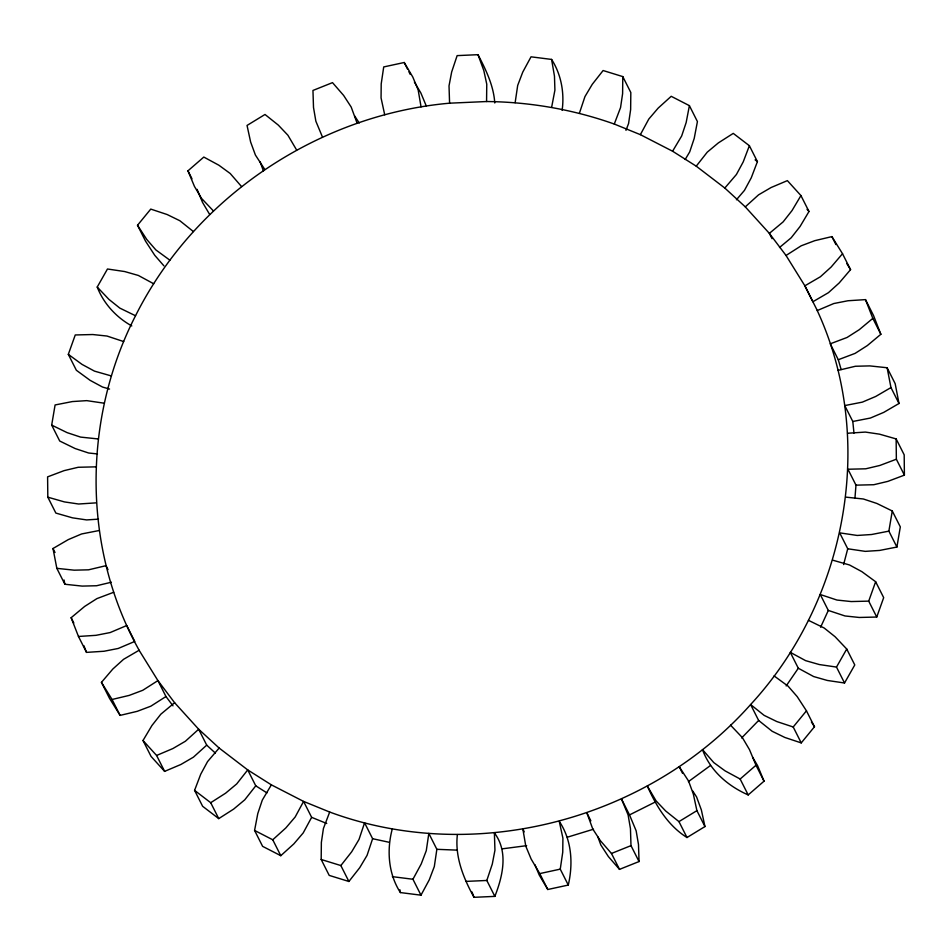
<?xml version="1.0" encoding="UTF-8"?>
<svg xmlns="http://www.w3.org/2000/svg" width="952" height="952" viewBox="0 0 952 952"><rect width="100%" height="100%" fill="white"/><g stroke="black" fill="none" stroke-linecap="round" stroke-linejoin="round"><path stroke-width="1.43" d="M348.896 881.469L340.852 865.558L351.693 851.79L359.011 839.474L364.58 822.802L372.613 838.712L367.055 855.384L359.725 867.7L348.896 881.469L329.213 875.4L321.181 859.489L321.36 842.437L323.418 828.502L329.69 812.044C474.905 865.808 648.145 819.803 750.604 704.551C846.518 600.724 877.054 439.955 817.244 310.554L833.785 303.533L847.982 300.749L865.487 299.618L873.531 315.528L880.862 334.283L867.332 345.576L855.098 353.382L838.296 359.725L830.251 343.815L847.066 337.472L859.299 329.666L872.829 318.373L865.487 299.618M457.388 834.559C454.723 856.836 463.505 878.184 474.001 897.319L494.861 896.379C502.704 876.28 508.594 851.671 494.385 832.905L494.945 850.219L492.291 864.083L486.817 880.469L494.861 896.379M449.582 103.185L486.567 101.531L486.758 84.181L483.818 70.567L477.999 54.681L457.138 55.621L451.664 71.995L449.023 85.87L449.582 103.185C317.825 114.906 194.898 197.302 135.529 315.755C82.467 419.273 82.193 548.614 139.313 650.561M494.766 102.983C493.683 85.775 485.901 69.746 477.999 54.681M579.387 113.288L584.944 96.616L592.275 84.3L603.104 70.531L622.787 76.6L622.608 93.653L620.549 107.588L614.278 124.046C573.294 109.504 530.038 101.959 486.567 101.531M854.932 498.36L855.979 485.151L847.934 469.241L865.749 468.8L879.85 465.457L896.356 459.221L896.141 438.92L879.505 434.16L865.368 432.077L847.554 433.243M515.139 102.685L517.686 85.43L522.743 72.138L531.026 56.822L551.601 59.429C561.192 74.375 564.548 92.891 562.132 110.349M420.974 895.178L412.942 879.255L421.224 863.952L426.282 850.66L428.828 833.405L436.861 849.315L434.314 866.57L429.257 879.862L420.974 895.178L400.399 892.571C388.261 873.841 386.572 849.993 392.331 828.775M568.284 885.062L560.252 869.14L562.751 852.183L562.906 838.165L559.252 821.314C571.807 840.104 573.259 863.535 568.284 885.062L547.781 889.501L539.189 874.947L534.917 864.69M97.449 453.937L88.631 453.009L75.148 448.547L59.726 441.026L51.682 425.104L55.097 404.957L72.364 401.565L86.751 400.637L104.268 403.22M888.87 531.133L871.592 534.512L857.205 535.452L839.688 532.858L847.732 548.78L865.249 551.363L879.636 550.434L896.903 547.043L888.87 531.133L892.274 510.974L876.851 503.453L863.369 498.991L845.733 497.123M896.903 547.043L900.318 526.896L892.274 510.974M254.577 830.43L272.748 839.783L285.814 827.966L295.168 817.006L303.593 801.417L311.637 817.34L303.212 832.917L293.847 843.877L280.792 855.693L262.609 846.352L254.577 830.43L257.79 813.567L262.3 800.096L271.368 784.853L303.593 801.417L329.69 812.044M551.636 107.302L554.909 90.142L554.469 76.148L551.601 59.429M640.363 134.66L648.788 119.083L658.153 108.123L671.208 96.307L689.391 105.648L686.166 122.522L681.668 135.981L672.588 151.225L640.363 134.66L614.278 124.046M843.603 564.56L847.732 548.78M109.563 389.059L102.507 387.036L90.119 380.336L76.362 370.268L68.318 354.358L75.256 334.961L92.76 334.533L107.005 336.044L123.689 341.566M868.712 601.128L851.195 601.557L836.951 600.046L820.279 594.524L828.311 610.434L844.995 615.956L859.239 617.467L876.744 617.039L868.712 601.128L875.638 581.731L861.881 571.664L849.493 564.964L832.56 560.133M876.744 617.039L883.682 597.642L875.638 581.731M194.577 790.362L210.701 802.703L225.588 793.206L236.703 783.924L247.722 769.918L255.767 785.828L244.747 799.835L233.621 809.117L218.746 818.613L202.621 806.284L194.577 790.362L200.741 774.19L207.548 761.612L219.138 748.046L247.722 769.918L271.368 784.853M625.976 130.353L628.582 123.498L630.64 109.563L630.819 92.511L622.787 76.6M696.233 166.172L707.253 152.165L718.379 142.883L733.254 133.387L749.379 145.715L743.226 161.888L736.42 174.478L724.817 188.044L696.233 166.172L672.588 151.225M749.379 145.715L757.423 161.638L751.259 177.81L744.452 190.388L736.42 199.777M820.624 627.213L828.311 610.434M131.792 325.929C116.346 317.409 103.613 303.593 97.223 287.052L107.469 269L124.676 271.546L138.349 275.449L153.689 283.755M846.733 649.038L854.777 664.948L844.531 683L836.499 667.078L846.733 649.038L835.071 636.721L824.134 627.987L808.438 620.335M174.609 702.719L198.67 729.232L206.715 745.142L193.435 757.161L180.892 764.48L164.625 771.37L151.059 756.423L143.014 740.501L151.927 725.519L160.828 714.202L174.609 702.719L157.925 680.609L139.099 650.264L123.57 659.319L112.836 669.018L101.447 682.358L109.48 698.28L120.107 715.392L137.243 711.322L150.821 706.194L165.969 696.531L157.925 680.609L142.776 690.283L129.21 695.4L112.062 699.482L101.447 682.358M685.166 159.519L689.7 151.904L694.21 138.433L697.423 121.57L689.391 105.648M724.817 188.044L745.285 206.858L758.566 194.839L771.108 187.52L787.375 180.63L800.941 195.576L792.028 210.57L783.127 221.887L769.359 233.371L772.036 238.666M800.941 195.576L808.986 211.499L800.073 226.481L791.172 237.798L779.509 247.508M786.173 685.928L798.312 668.244L790.279 652.334L805.606 660.64L819.279 664.544L836.499 667.078M163.911 265.846L154.771 255.338L145.549 241.165L137.516 225.255L150.761 209.095L167.147 214.533L179.833 220.721L193.363 231.538M806.451 710.835L814.484 726.745L801.239 742.905L793.206 726.983L806.451 710.835L797.229 696.662L788.089 686.154L774.083 675.908M745.285 206.858L769.359 233.371L786.031 255.469L801.179 245.806L814.757 240.677L831.893 236.608L842.52 253.72L831.12 267.06L820.386 276.77L804.868 285.814L817.459 310.84M842.52 253.72L850.553 269.642L839.164 282.982L828.43 292.68L812.901 301.736L804.868 285.814L786.031 255.469M741.596 737.99L758.637 720.462L750.604 704.551L764.135 715.368L776.808 721.557L793.206 726.983M213.403 210.916L201.526 198.397L194.458 186.437L187.96 170.825L203.811 157.068L218.877 165.22L230.194 173.49L241.499 186.509M752.592 757.197L757.542 765.563L764.039 781.176L748.189 794.932C727.947 786.031 710.18 770.775 702.469 749.581L713.774 762.588L725.079 770.87L740.156 779.022L755.995 765.253L749.498 749.652L742.429 737.693L730.553 725.174M78.469 636.471L95.974 635.329L110.17 632.556L126.723 625.535L134.756 641.446L118.215 648.467L104.018 651.251L86.513 652.382L78.469 636.471L71.138 617.717L84.669 606.424L96.902 598.618L113.704 592.275M688.367 781.675L710.501 765.491M692.687 790.945L696.59 796.955L701.374 809.997L704.956 826.562L686.999 837.522C667.899 825.539 656.297 806.142 647.324 786.054L656.071 800.858L665.662 810.973L678.954 821.612L696.912 810.652L693.342 794.087L688.558 781.033L679.169 766.622L682.513 773.25M111.36 582.231L96.604 585.742L82.205 586.099L64.879 584.254L56.834 568.344L53.003 548.507L68.258 539.617L81.622 533.953L99.198 530.514M837.962 370.411L855.396 366.258L869.795 365.901L887.121 367.746L890.965 387.571L875.709 396.472L862.333 402.137L844.757 405.576L852.802 421.486L853.98 433.136M887.121 367.746L895.166 383.656L898.997 403.493L883.742 412.383L870.378 418.047L852.802 421.486M597.856 836.856L600.807 844.936L608.387 856.586L619.502 869.366L639.042 861.548L638.494 844.531L636.138 830.787L629.522 814.912L655.369 801.965M143.014 740.501L156.592 755.46L172.847 748.569L185.39 741.251L198.67 729.232L219.138 748.046M590.871 820.814L586.86 812.865L592.775 829.013L600.355 840.664L611.47 853.456L630.997 845.638L630.45 828.609L628.094 814.876L621.477 798.99L629.522 814.912M896.141 438.92L904.186 454.83L904.4 475.131L887.883 481.367L873.793 484.723L855.979 485.151M567.297 837.224L593.512 829.204M421.058 106.886L418.154 89.881L412.811 77.052L404.219 62.499L383.715 66.938L381.205 83.895L381.062 97.913L384.703 114.775M524.243 831.846L522.898 829.192L525.802 846.209L531.145 859.037L539.748 873.591L560.252 869.14M502.418 848.815L526.658 845.662M96.414 502.846L78.599 504.013L64.45 501.918L47.814 497.17L47.6 476.869L64.117 470.633L78.207 467.277L96.021 466.849M98.508 519.149L86.632 519.923L72.495 517.84L55.859 513.08L47.814 497.17M465.956 881.397L486.817 880.469M436.861 849.315L456.865 850.124M98.223 438.955L80.587 437.099L67.116 432.636L51.682 425.104M56.834 568.344L74.173 570.177L88.56 569.82L106.005 565.678L108.016 569.653M392.355 876.649L412.942 879.255M844.531 683L827.324 680.454L813.651 676.551L798.312 668.244M372.613 838.712L389.261 842.306M111.396 375.957L94.474 371.125L82.074 364.426L68.318 354.358M321.181 859.489L340.852 865.558M801.239 742.905L784.853 737.467L772.167 731.279L758.637 720.462M311.637 817.34L326.738 823.492M135.529 315.755L119.821 308.103L108.897 299.356L97.223 287.052M255.767 785.828L266.965 792.909M169.873 260.182L155.878 249.936L146.739 239.428L137.516 225.255M755.114 159.876L757.423 161.638M206.715 745.142L215.33 753.068M807.046 209.357L808.986 211.499M165.969 696.531L172.99 705.837M811.413 722.021L814.484 726.745M264.799 169.468L255.41 155.045L250.626 142.003L247.044 125.438L265.001 114.478L278.305 125.105L287.897 135.22L296.631 150.035M354.68 115.989L359.225 122.986M846.756 263.525L850.553 269.642M414.406 82.05L420.855 92.963L426.198 105.791M209.571 214.307L202.502 202.348L197.088 189.341M831.893 236.608L835.916 244.569M872.829 318.373L880.862 334.283M890.965 387.571L898.997 403.493M896.356 459.221L904.4 475.131M404.219 62.499L407.563 69.127M408.908 71.781L410.252 74.434M755.995 765.253L764.039 781.176M740.156 779.022L748.189 794.932M696.912 810.652L704.956 826.562M678.954 821.612L686.999 837.522M630.997 845.638L639.042 861.548M611.47 853.456L619.502 869.366M187.96 170.825L191.983 178.786M539.748 873.591L547.781 889.501M272.748 839.783L280.792 855.693M210.701 802.703L218.746 818.613M53.003 548.507L55.014 552.493M156.592 755.46L164.625 771.37M71.138 617.717L73.816 623.013M112.062 699.482L120.107 715.392M322.478 137.088L315.862 121.213L313.505 107.469L312.958 90.452L332.498 82.634L343.613 95.414L351.193 107.064L357.107 123.224M83.895 645.682L86.513 652.382M260.098 161.828L263.442 170.967M472.061 892.024L474.001 897.319M838.296 359.725L841.128 369.519M64.058 580.006L64.879 584.254M399.923 889.787L400.399 892.571"/></g></svg>
